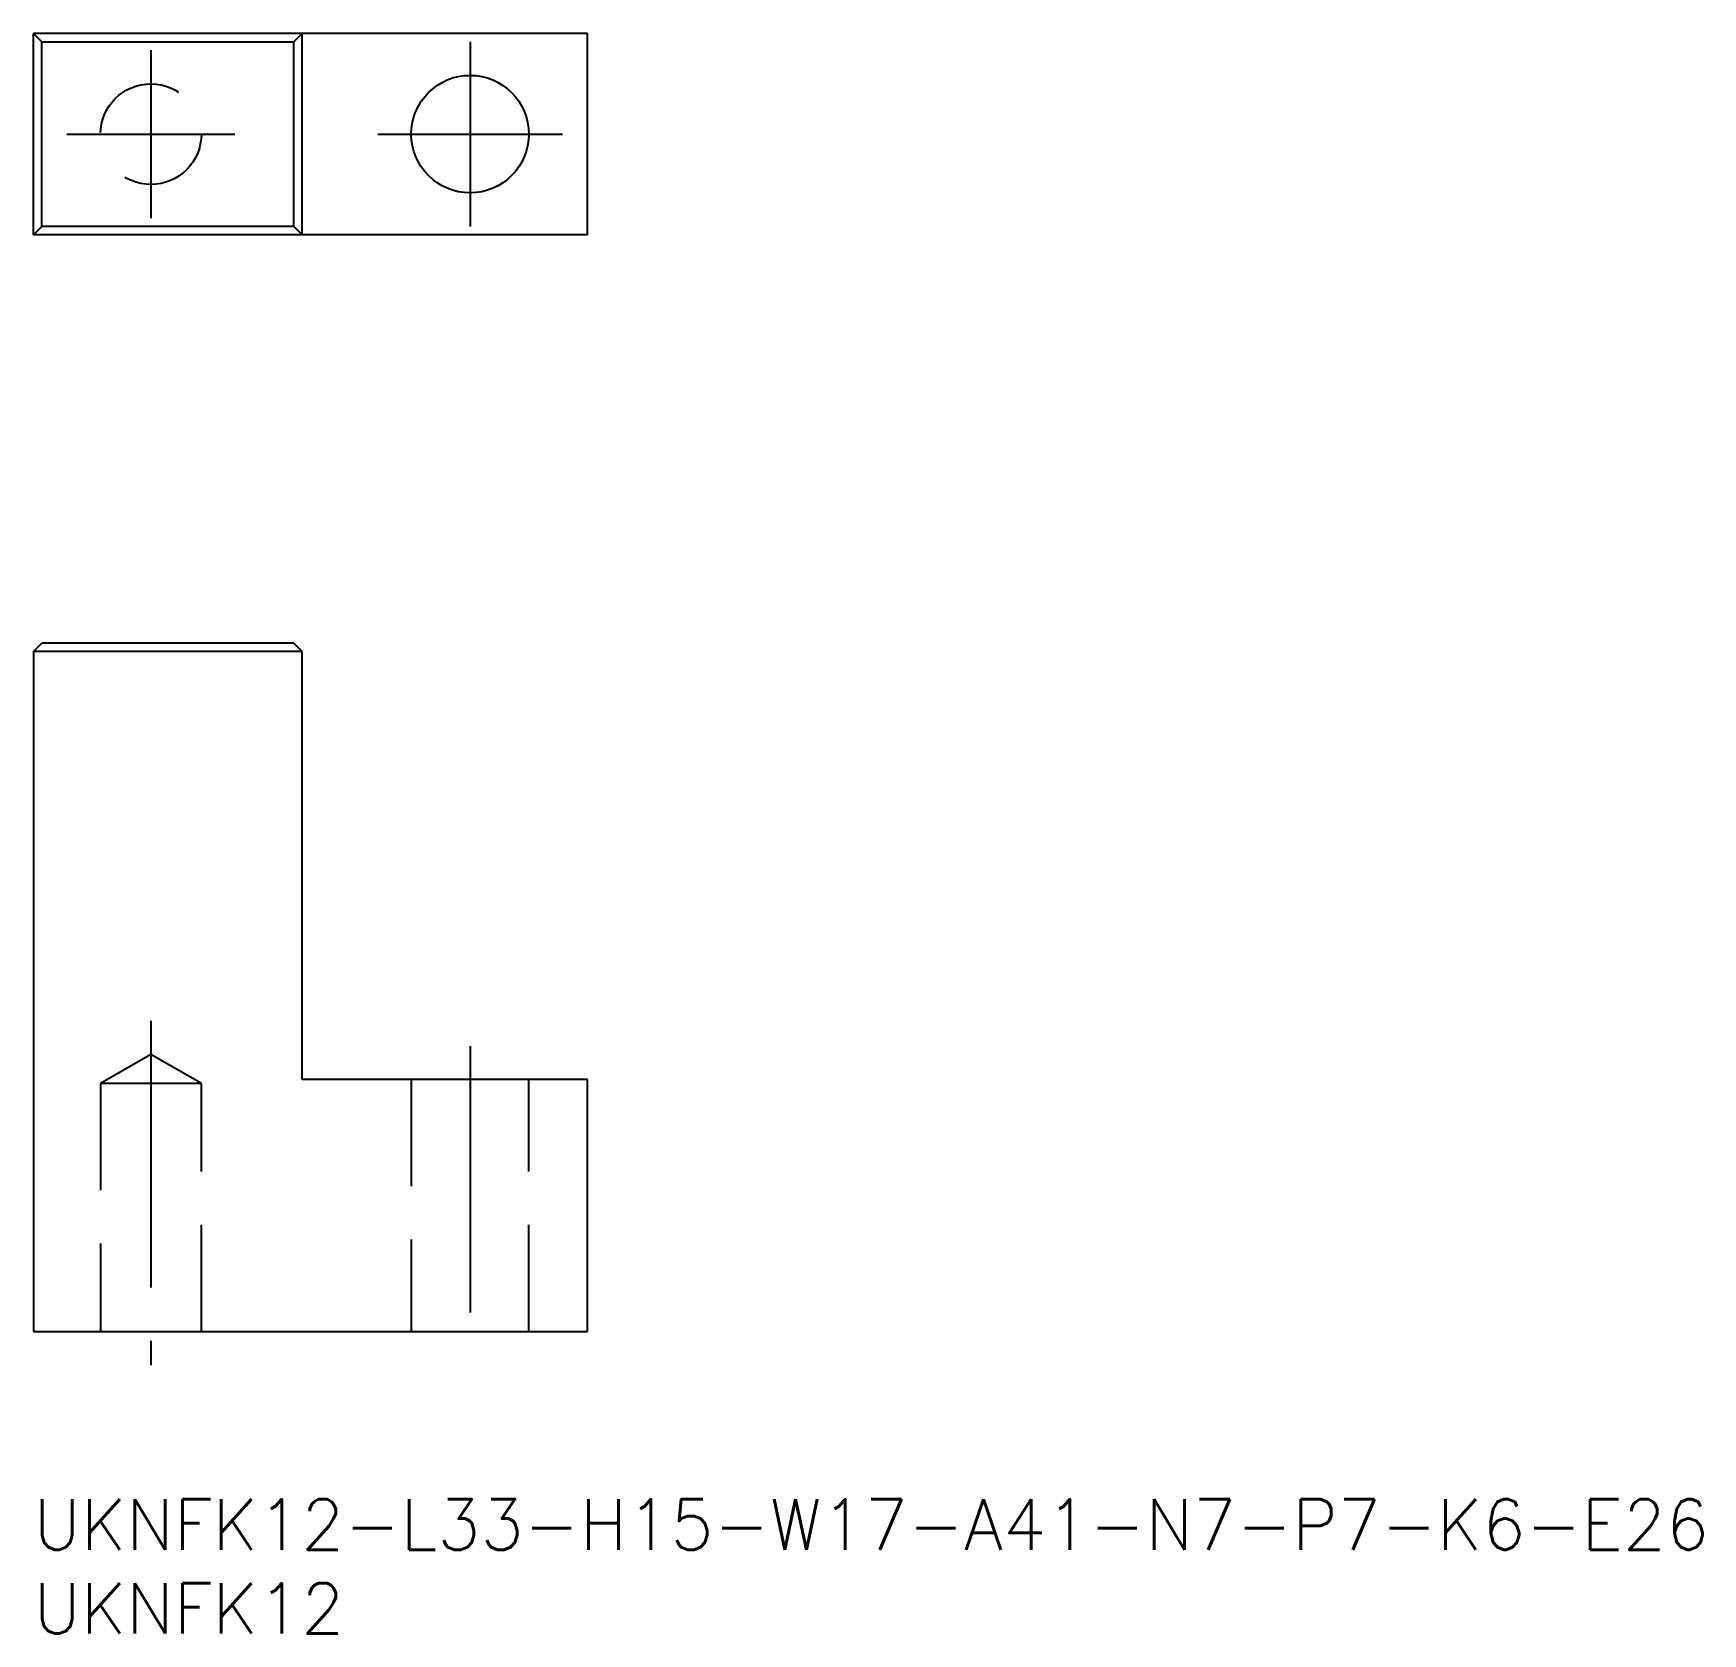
# Model space of a CAD drawing. Extents: x 0 to 99.4, y -8 to 87.3.
import ezdxf

# ---------------------------------------------------------------- set-up
doc = ezdxf.new("R2010")
doc.units = 0
doc.header["$LTSCALE"] = 0.5
doc.linetypes.add('CENTER', pattern=[50.8, 31.75, -6.35, 6.35, -6.35])
doc.linetypes.add('DASHED', pattern=[19.05, 12.7, -6.35])
for name, color, linetype in [('MSM_CENTER', 1, 'CENTER'), ('MSM_CONTINUOUS', 7, 'CONTINUOUS'), ('MSM_DASHED', 4, 'DASHED'), ('MSM_PART_NUMBER', 7, 'CONTINUOUS')]:
    doc.layers.add(name, color=color, linetype=linetype)
doc.styles.get("Standard").update_dxf_attribs({"font": 'txt.shx', "height": 1, "bigfont": 'bigfont.shx'})

# ---------------------------------------------------------------- blocks, each defined once
blk = doc.blocks.new('*U22')
at = {"layer": 'MSM_PART_NUMBER'}
blk.add_text('UKNFK12-L33-H15-W17-A41-N7-P7-K6-E26', height=3, dxfattribs=at).set_placement((0, -3))
blk = doc.blocks.new('*U23')
at = {"layer": 'MSM_PART_NUMBER'}
blk.add_text('UKNFK12', height=3, dxfattribs=at).set_placement((0, -8))

msp = doc.modelspace()

# ---------------------------------------------------------------- linework, layer by layer
at = {"layer": 'MSM_CENTER'}
for p, q in [((26, 86.822), (26, 75.822)), ((7, 86.322), (7, 76.322)), ((2, 81.322), (12, 81.322)), ((20.5, 81.322), (31.5, 81.322)), ((7, 28.5), (7, 8)), ((26, 27), (26, 8))]:
    msp.add_line(p, q, dxfattribs=at)
at = {"layer": 'MSM_CONTINUOUS'}
for p, q in [((33, 87.322), (0, 87.322)), ((0.5, 86.822), (0, 87.322)), ((0, 75.322), (0, 87.322)), ((0.5, 86.822), (15.5, 86.822)), ((0.5, 75.822), (0.5, 86.822)), ((16, 87.322), (15.5, 86.822)), ((15.5, 75.822), (15.5, 86.822)), ((16, 75.322), (16, 87.322)), ((33, 75.322), (33, 87.322)), ((0, 75.322), (0.5, 75.822)), ((15.5, 75.822), (0.5, 75.822)), ((16, 75.322), (15.5, 75.822)), ((33, 75.322), (0, 75.322)), ((0, 50.5), (0.5, 51)), ((15.5, 51), (0.5, 51)), ((16, 50.5), (15.5, 51)), ((0, 50.5), (0, 10)), ((16, 50.5), (0, 50.5)), ((16, 25), (16, 50.5)), ((33, 25), (16, 25)), ((33, 10), (33, 25)), ((0, 10), (33, 10))]:
    msp.add_line(p, q, dxfattribs=at)
msp.add_circle((26, 81.322), 3.5, dxfattribs=at)
at = {"layer": 'MSM_DASHED'}
for p, q in [((7, 26.5), (4, 24.768)), ((10, 24.768), (7, 26.5)), ((22.5, 25), (22.5, 10)), ((29.5, 10), (29.5, 25)), ((10, 24.768), (4, 24.768)), ((4, 24.768), (4, 10)), ((10, 10), (10, 24.768))]:
    msp.add_line(p, q, dxfattribs=at)
msp.add_circle((7, 81.322), 3, dxfattribs=at)

# ---------------------------------------------------------------- block references
at = {"layer": 'MSM_CONTINUOUS'}
for name in ['*U22', '*U23']:
    msp.add_blockref(name, (0, 0), dxfattribs=at)

doc.saveas('drawing.dxf')
